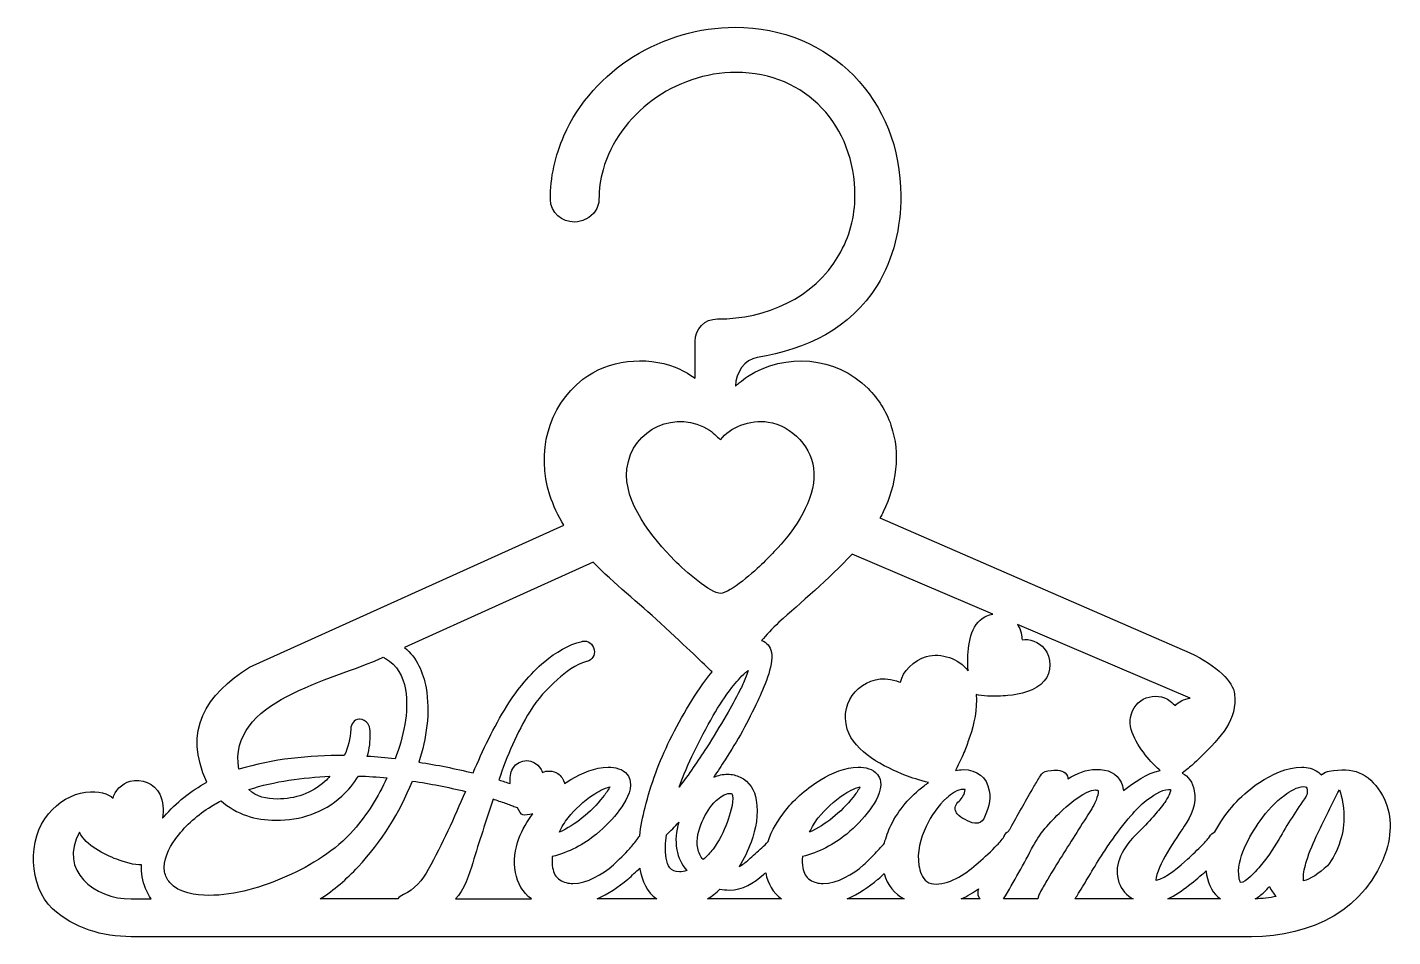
# Model space of a CAD drawing. Header units: millimetres. Extents: x -1234 to 1259, y 230 to 2117.
# Drawn here: x 302.8 to 755.7, y 1519.8 to 1821.5 of the extents above; entities that cross this region are included whole.
import ezdxf

# ---------------------------------------------------------------- set-up
doc = ezdxf.new("R2010")
doc.units = ezdxf.units.MM
doc.header["$MEASUREMENT"] = 0
doc.layers.add('layer 1', color=7, linetype='Continuous')

msp = doc.modelspace()

# ---------------------------------------------------------------- linework, layer by layer
at = {"layer": 'layer 1', "color": 2}
for points, knots in [([(476.107, 1666.3176), (477.227, 1662.7588), (478.8048, 1659.4409), (480.7246, 1656.3063), (480.7246, 1656.3063), (480.7246, 1656.3063), (376.4775, 1609.2085), (376.4775, 1609.2085), (376.4775, 1609.2085), (362.0552, 1600.2305), (354.2803, 1588.0231), (362.3587, 1571.0877), (362.3587, 1571.0877), (356.9614, 1568.1455), (352.1815, 1564.3119), (348.1196, 1559.6837), (348.1196, 1559.6837), (347.9488, 1559.4887), (347.7783, 1559.2913), (347.6095, 1559.0929), (347.6095, 1559.0929), (347.9884, 1561.8518), (347.8784, 1564.7328), (346.7241, 1567.0871), (346.7241, 1567.0871), (345.0077, 1570.5829), (340.5514, 1572.444), (336.873, 1571.3877), (336.873, 1571.3877), (334.1618, 1570.6116), (331.607, 1568.0397), (331.2458, 1565.8058), (331.2458, 1565.8058), (329.4958, 1567.23), (326.6802, 1568.3256), (322.0216, 1567.7567), (322.0216, 1567.7567), (317.5813, 1567.2123), (313.0687, 1564.3833), (309.8022, 1560.5801), (309.8022, 1560.5801), (302.7642, 1552.3793), (303.1491, 1536.4613), (311.1372, 1529.0579), (311.1372, 1529.0579), (318.114, 1522.5962), (327.7482, 1519.8001), (337.2402, 1519.8001), (337.2402, 1519.8001), (337.2402, 1519.8001), (708.8226, 1519.8001), (708.8226, 1519.8001), (708.8226, 1519.8001), (728.4419, 1519.8001), (747.2869, 1528.7268), (753.5629, 1548.517), (753.5629, 1548.517), (755.6642, 1555.145), (755.1827, 1562.2721), (751.659, 1567.7422), (751.659, 1567.7422), (747.5423, 1574.135), (742.5274, 1576.2349), (734.639, 1574.6836), (734.639, 1574.6836), (733.8031, 1574.5761), (732.9831, 1574.2991), (732.3562, 1573.7126), (732.3562, 1573.7126), (732.259, 1573.6203), (732.1638, 1573.5269), (732.0715, 1573.4296), (732.0715, 1573.4296), (731.7237, 1573.8276), (731.3265, 1574.1788), (730.8871, 1574.4838), (730.8871, 1574.4838), (729.2906, 1575.5861), (727.4373, 1576.0272), (725.5174, 1576.0272), (725.5174, 1576.0272), (720.4898, 1576.0272), (715.5574, 1573.674), (711.4506, 1570.9494), (711.4506, 1570.9494), (705.908, 1567.2717), (701.4266, 1562.4805), (697.9644, 1556.8027), (697.9644, 1556.8027), (697.5158, 1556.0676), (697.0906, 1555.3165), (696.6916, 1554.5528), (696.6916, 1554.5528), (695.942, 1554.2401), (695.3607, 1553.6705), (694.9263, 1552.9789), (694.9263, 1552.9789), (694.2811, 1552.0206), (693.3839, 1551.1189), (692.5664, 1550.278), (692.5664, 1550.278), (690.9667, 1548.6295), (689.2913, 1547.0584), (687.5993, 1545.5065), (687.5993, 1545.5065), (685.3494, 1543.4423), (680.2571, 1538.9677), (677.2569, 1538.5527), (677.2569, 1538.5527), (677.2148, 1538.5474), (677.1529, 1538.54), (677.0846, 1538.534), (677.0846, 1538.534), (677.4182, 1543.1636), (683.9949, 1552.8017), (686.5373, 1556.4514), (686.5373, 1556.4514), (688.9301, 1559.8885), (690.602, 1563.9811), (689.8443, 1568.2382), (689.8443, 1568.2382), (689.3409, 1571.0651), (687.8798, 1572.9976), (685.8089, 1574.0989), (685.8089, 1574.0989), (687.2211, 1575.0837), (688.6461, 1576.2625), (689.3585, 1576.9109), (689.3585, 1576.9109), (690.192, 1577.6648), (690.9388, 1578.3719), (691.7347, 1579.1569), (691.7347, 1579.1569), (698.939, 1586.2402), (704.1958, 1591.9063), (703.206, 1600.2634), (703.206, 1600.2634), (702.7079, 1604.4816), (697.6113, 1609.4738), (688.4126, 1614.0267), (688.4126, 1614.0267), (688.4126, 1614.0267), (585.5936, 1658.721), (585.5936, 1658.721), (585.5936, 1658.721), (585.9859, 1659.4041), (586.3489, 1660.0861), (586.6775, 1660.7625), (586.6775, 1660.7625), (590.9495, 1669.5474), (592.494, 1680.0391), (589.2483, 1689.4589), (589.2483, 1689.4589), (587.5545, 1694.3733), (585.1213, 1698.1447), (581.6365, 1701.6508), (581.6365, 1701.6508), (570.947, 1712.4138), (554.1917, 1713.6987), (541.6531, 1705.6429), (541.6531, 1705.6429), (540.6768, 1705.0129), (539.9049, 1704.3308), (538.9731, 1703.647), (538.9731, 1703.647), (538.4909, 1703.2922), (538.0657, 1702.8847), (537.6557, 1702.4648), (537.6557, 1702.4648), (537.6557, 1702.4648), (537.6557, 1702.5521), (537.6557, 1702.5521), (537.6557, 1702.5521), (537.6557, 1706.8368), (540.6945, 1711.2662), (544.9056, 1711.9847), (544.9056, 1711.9847), (561.2162, 1714.7698), (575.6973, 1721.3617), (584.6367, 1735.8275), (584.6367, 1735.8275), (590.1808, 1744.8013), (592.5007, 1755.1639), (592.5007, 1765.6475), (592.5007, 1765.6475), (592.5014, 1797.3402), (569.3063, 1821.5039), (537.5145, 1821.5039), (537.5145, 1821.5039), (513.6498, 1821.5039), (490.553, 1807.6546), (480.7801, 1785.5459), (480.7801, 1785.5459), (477.8277, 1778.8642), (476.2627, 1771.6956), (476.2627, 1764.3831), (476.2627, 1764.3831), (476.2627, 1760.0326), (480.1313, 1756.8955), (484.3173, 1756.8955), (484.3173, 1756.8955), (485.5707, 1756.8955), (486.7965, 1757.244), (487.908, 1757.8128), (487.908, 1757.8128), (487.908, 1757.8128), (487.9869, 1757.8531), (487.9869, 1757.8531), (487.9869, 1757.8531), (487.9869, 1757.8531), (488.0233, 1757.8684), (488.0233, 1757.8684), (488.0233, 1757.8684), (488.0435, 1757.8768), (488.0619, 1757.886), (488.0795, 1757.8952), (488.0795, 1757.8952), (490.5555, 1759.1252), (492.377, 1761.5492), (492.377, 1764.3831), (492.377, 1764.3831), (492.377, 1767.7226), (492.8482, 1771.0422), (493.7488, 1774.2558), (493.7488, 1774.2558), (496.3391, 1783.5026), (502.3547, 1791.5184), (510.0103, 1797.193), (510.0103, 1797.193), (518.0548, 1803.1549), (527.8535, 1806.5223), (537.8733, 1806.523), (537.8733, 1806.523), (561.1936, 1806.5247), (577.303, 1788.677), (577.303, 1765.6475), (577.303, 1765.6475), (577.303, 1758.6615), (575.525, 1751.9058), (571.9697, 1745.8919), (571.9697, 1745.8919), (563.4831, 1731.5436), (547.8924, 1724.7567), (531.7352, 1724.7567), (531.7352, 1724.7567), (527.4527, 1724.7567), (524.2667, 1721.5556), (524.2667, 1717.2684), (524.2667, 1717.2684), (524.2667, 1717.2684), (524.2667, 1705.0868), (524.2667, 1705.0868), (524.2667, 1705.0868), (522.0193, 1706.6766), (519.6569, 1707.9965), (517.6161, 1708.7818), (517.6161, 1708.7818), (507.9653, 1712.4913), (495.3107, 1711.2344), (487.0873, 1704.7306), (487.0873, 1704.7306), (475.2803, 1695.3932), (471.6408, 1680.5021), (476.107, 1666.3176)], [0, 0, 0, 0, 0.01492537, 0.01492537, 0.01492537, 0.01492537, 0.02985075, 0.02985075, 0.02985075, 0.02985075, 0.04477612, 0.04477612, 0.04477612, 0.04477612, 0.05970149, 0.05970149, 0.05970149, 0.05970149, 0.07462687, 0.07462687, 0.07462687, 0.07462687, 0.08955224, 0.08955224, 0.08955224, 0.08955224, 0.10447761, 0.10447761, 0.10447761, 0.10447761, 0.11940299, 0.11940299, 0.11940299, 0.11940299, 0.13432836, 0.13432836, 0.13432836, 0.13432836, 0.14925373, 0.14925373, 0.14925373, 0.14925373, 0.1641791, 0.1641791, 0.1641791, 0.1641791, 0.17910448, 0.17910448, 0.17910448, 0.17910448, 0.19402985, 0.19402985, 0.19402985, 0.19402985, 0.20895522, 0.20895522, 0.20895522, 0.20895522, 0.2238806, 0.2238806, 0.2238806, 0.2238806, 0.23880597, 0.23880597, 0.23880597, 0.23880597, 0.25373134, 0.25373134, 0.25373134, 0.25373134, 0.26865672, 0.26865672, 0.26865672, 0.26865672, 0.28358209, 0.28358209, 0.28358209, 0.28358209, 0.29850746, 0.29850746, 0.29850746, 0.29850746, 0.31343284, 0.31343284, 0.31343284, 0.31343284, 0.32835821, 0.32835821, 0.32835821, 0.32835821, 0.34328358, 0.34328358, 0.34328358, 0.34328358, 0.35820896, 0.35820896, 0.35820896, 0.35820896, 0.37313433, 0.37313433, 0.37313433, 0.37313433, 0.3880597, 0.3880597, 0.3880597, 0.3880597, 0.40298507, 0.40298507, 0.40298507, 0.40298507, 0.41791045, 0.41791045, 0.41791045, 0.41791045, 0.43283582, 0.43283582, 0.43283582, 0.43283582, 0.44776119, 0.44776119, 0.44776119, 0.44776119, 0.46268657, 0.46268657, 0.46268657, 0.46268657, 0.47761194, 0.47761194, 0.47761194, 0.47761194, 0.49253731, 0.49253731, 0.49253731, 0.49253731, 0.50746269, 0.50746269, 0.50746269, 0.50746269, 0.52238806, 0.52238806, 0.52238806, 0.52238806, 0.53731343, 0.53731343, 0.53731343, 0.53731343, 0.55223881, 0.55223881, 0.55223881, 0.55223881, 0.56716418, 0.56716418, 0.56716418, 0.56716418, 0.58208955, 0.58208955, 0.58208955, 0.58208955, 0.59701493, 0.59701493, 0.59701493, 0.59701493, 0.6119403, 0.6119403, 0.6119403, 0.6119403, 0.62686567, 0.62686567, 0.62686567, 0.62686567, 0.64179104, 0.64179104, 0.64179104, 0.64179104, 0.65671642, 0.65671642, 0.65671642, 0.65671642, 0.67164179, 0.67164179, 0.67164179, 0.67164179, 0.68656716, 0.68656716, 0.68656716, 0.68656716, 0.70149254, 0.70149254, 0.70149254, 0.70149254, 0.71641791, 0.71641791, 0.71641791, 0.71641791, 0.73134328, 0.73134328, 0.73134328, 0.73134328, 0.74626866, 0.74626866, 0.74626866, 0.74626866, 0.76119403, 0.76119403, 0.76119403, 0.76119403, 0.7761194, 0.7761194, 0.7761194, 0.7761194, 0.79104478, 0.79104478, 0.79104478, 0.79104478, 0.80597015, 0.80597015, 0.80597015, 0.80597015, 0.82089552, 0.82089552, 0.82089552, 0.82089552, 0.8358209, 0.8358209, 0.8358209, 0.8358209, 0.85074627, 0.85074627, 0.85074627, 0.85074627, 0.86567164, 0.86567164, 0.86567164, 0.86567164, 0.88059701, 0.88059701, 0.88059701, 0.88059701, 0.89552239, 0.89552239, 0.89552239, 0.89552239, 0.91044776, 0.91044776, 0.91044776, 0.91044776, 0.92537313, 0.92537313, 0.92537313, 0.92537313, 0.94029851, 0.94029851, 0.94029851, 0.94029851, 0.95522388, 0.95522388, 0.95522388, 0.95522388, 0.97014925, 0.97014925, 0.97014925, 0.97014925, 1, 1, 1, 1]), ([(532.7636, 1633.7143), (535.8848, 1633.847), (544.1192, 1641.0792), (546.91, 1643.8685), (546.91, 1643.8685), (548.6073, 1645.5464), (550.121, 1647.121), (551.7334, 1648.8583), (551.7334, 1648.8583), (557.534, 1655.1067), (563.9865, 1664.5431), (563.6939, 1673.6916), (563.6939, 1673.6916), (563.4325, 1681.9112), (556.4763, 1689.3744), (548.4913, 1690.5563), (548.4913, 1690.5563), (542.6069, 1691.4269), (535.4638, 1688.7157), (532.8347, 1684.7355), (532.8347, 1684.7355), (532.0349, 1685.0568), (530.7228, 1686.6908), (529.0644, 1687.7938), (529.0644, 1687.7938), (518.4135, 1694.8714), (503.3031, 1688.6088), (501.668, 1675.0327), (501.668, 1675.0327), (500.3308, 1663.9248), (510.305, 1651.8963), (517.4364, 1644.6574), (517.4364, 1644.6574), (520.8961, 1641.1446), (529.4977, 1633.5749), (532.7636, 1633.7143)], [0, 0, 0, 0, 0.1, 0.1, 0.1, 0.1, 0.2, 0.2, 0.2, 0.2, 0.3, 0.3, 0.3, 0.3, 0.4, 0.4, 0.4, 0.4, 0.5, 0.5, 0.5, 0.5, 0.6, 0.6, 0.6, 0.6, 0.7, 0.7, 0.7, 0.7, 0.8, 0.8, 0.8, 0.8, 1, 1, 1, 1]), ([(480.9917, 1570.6098), (480.6574, 1571.9413), (479.8575, 1573.1614), (478.7326, 1573.8997), (478.7326, 1573.8997), (477.2153, 1574.8963), (474.8933, 1575.0636), (473.6579, 1574.3016), (473.6579, 1574.3016), (473.4789, 1574.4923), (473.3244, 1575.1138), (473.007, 1575.6314), (473.007, 1575.6314), (470.9655, 1578.9567), (465.9874, 1579.1661), (463.8012, 1575.6215), (463.8012, 1575.6215), (462.9359, 1574.2174), (462.7753, 1572.4147), (462.9586, 1570.5963), (462.9586, 1570.5963), (461.7102, 1571.0039), (460.4565, 1571.4047), (459.2006, 1571.7878), (459.2006, 1571.7878), (461.753, 1579.771), (465.1908, 1587.439), (469.5271, 1594.6108), (469.5271, 1594.6108), (471.9298, 1598.5873), (475.1006, 1602.0595), (478.5791, 1605.1145), (478.5791, 1605.1145), (481.211, 1607.4266), (484.791, 1610.204), (488.2331, 1611.0668), (488.2331, 1611.0668), (488.2787, 1611.0788), (488.324, 1611.0912), (488.3686, 1611.1064), (488.3686, 1611.1064), (490.1462, 1611.6961), (491.2106, 1613.102), (490.7518, 1615.0165), (490.7518, 1615.0165), (490.3783, 1616.8942), (488.7591, 1618.2067), (486.8244, 1617.8041), (486.8244, 1617.8041), (486.8032, 1617.8009), (486.7823, 1617.796), (486.7622, 1617.7907), (486.7622, 1617.7907), (482.2167, 1616.6869), (478.0353, 1614.0522), (474.4228, 1611.1535), (474.4228, 1611.1535), (474.4125, 1611.146), (474.404, 1611.1376), (474.3941, 1611.1291), (474.3941, 1611.1291), (469.3977, 1606.9402), (465.2676, 1601.8277), (461.8237, 1596.3021), (461.8237, 1596.3021), (457.4513, 1589.2832), (453.8656, 1581.7496), (450.6571, 1574.13), (450.6571, 1574.13), (444.7118, 1575.5762), (438.7057, 1576.7673), (432.6607, 1577.7132), (432.6607, 1577.7132), (435.1349, 1585.6119), (436.4827, 1594.1208), (435.0199, 1602.3442), (435.0199, 1602.3442), (434.0998, 1607.5115), (432.0155, 1612.3608), (427.9087, 1615.6996), (427.9087, 1615.6996), (427.9087, 1615.6996), (490.484, 1644.055), (490.484, 1644.055), (490.484, 1644.055), (497.406, 1636.9197), (505.5431, 1630.505), (512.8096, 1623.8063), (512.8096, 1623.8063), (521.8591, 1615.4644), (527.1527, 1610.3437), (529.8907, 1607.6315), (529.8907, 1607.6315), (524.3661, 1600.7297), (519.8384, 1593.0036), (515.929, 1585.0859), (515.929, 1585.0859), (512.3978, 1577.9336), (509.5975, 1570.4393), (507.672, 1562.6931), (507.672, 1562.6931), (506.8973, 1559.5786), (506.263, 1556.4252), (505.8876, 1553.2379), (505.8876, 1553.2379), (505.6966, 1553.0302), (505.5169, 1552.8126), (505.3457, 1552.5891), (505.3457, 1552.5891), (505.3029, 1552.5328), (505.2633, 1552.4759), (505.2279, 1552.4154), (505.2279, 1552.4154), (504.5257, 1551.2207), (503.4973, 1550.0983), (502.568, 1549.0731), (502.568, 1549.0731), (500.8498, 1547.177), (499.0326, 1545.3749), (497.1934, 1543.5962), (497.1934, 1543.5962), (493.5306, 1540.595), (488.6282, 1537.4554), (483.729, 1537.4554), (483.729, 1537.4554), (482.1867, 1537.4554), (480.7423, 1537.8141), (479.415, 1538.6189), (479.415, 1538.6189), (477.9713, 1539.55), (477.3077, 1541.0025), (477.013, 1542.6609), (477.013, 1542.6609), (476.7968, 1543.8835), (476.7944, 1545.1496), (476.9044, 1546.387), (476.9044, 1546.387), (482.3388, 1547.7667), (487.2542, 1550.3134), (491.5931, 1553.8679), (491.5931, 1553.8679), (494.4606, 1556.2179), (497.0239, 1558.9072), (499.2225, 1561.8975), (499.2225, 1561.8975), (501.0447, 1564.3759), (503.3594, 1568.0666), (502.7856, 1571.2826), (502.7856, 1571.2826), (502.6359, 1572.1263), (502.2984, 1572.9053), (501.7731, 1573.5813), (501.7731, 1573.5813), (500.2527, 1575.5415), (497.7237, 1576.0272), (495.3839, 1576.0272), (495.3839, 1576.0272), (491.0578, 1576.0272), (486.7133, 1574.084), (483.052, 1571.9113), (483.052, 1571.9113), (482.3512, 1571.4945), (481.6649, 1571.0601), (480.9917, 1570.6098)], [0, 0, 0, 0, 0.02380952, 0.02380952, 0.02380952, 0.02380952, 0.04761905, 0.04761905, 0.04761905, 0.04761905, 0.07142857, 0.07142857, 0.07142857, 0.07142857, 0.0952381, 0.0952381, 0.0952381, 0.0952381, 0.11904762, 0.11904762, 0.11904762, 0.11904762, 0.14285714, 0.14285714, 0.14285714, 0.14285714, 0.16666667, 0.16666667, 0.16666667, 0.16666667, 0.19047619, 0.19047619, 0.19047619, 0.19047619, 0.21428571, 0.21428571, 0.21428571, 0.21428571, 0.23809524, 0.23809524, 0.23809524, 0.23809524, 0.26190476, 0.26190476, 0.26190476, 0.26190476, 0.28571429, 0.28571429, 0.28571429, 0.28571429, 0.30952381, 0.30952381, 0.30952381, 0.30952381, 0.33333333, 0.33333333, 0.33333333, 0.33333333, 0.35714286, 0.35714286, 0.35714286, 0.35714286, 0.38095238, 0.38095238, 0.38095238, 0.38095238, 0.4047619, 0.4047619, 0.4047619, 0.4047619, 0.42857143, 0.42857143, 0.42857143, 0.42857143, 0.45238095, 0.45238095, 0.45238095, 0.45238095, 0.47619048, 0.47619048, 0.47619048, 0.47619048, 0.5, 0.5, 0.5, 0.5, 0.52380952, 0.52380952, 0.52380952, 0.52380952, 0.54761905, 0.54761905, 0.54761905, 0.54761905, 0.57142857, 0.57142857, 0.57142857, 0.57142857, 0.5952381, 0.5952381, 0.5952381, 0.5952381, 0.61904762, 0.61904762, 0.61904762, 0.61904762, 0.64285714, 0.64285714, 0.64285714, 0.64285714, 0.66666667, 0.66666667, 0.66666667, 0.66666667, 0.69047619, 0.69047619, 0.69047619, 0.69047619, 0.71428571, 0.71428571, 0.71428571, 0.71428571, 0.73809524, 0.73809524, 0.73809524, 0.73809524, 0.76190476, 0.76190476, 0.76190476, 0.76190476, 0.78571429, 0.78571429, 0.78571429, 0.78571429, 0.80952381, 0.80952381, 0.80952381, 0.80952381, 0.83333333, 0.83333333, 0.83333333, 0.83333333, 0.85714286, 0.85714286, 0.85714286, 0.85714286, 0.88095238, 0.88095238, 0.88095238, 0.88095238, 0.9047619, 0.9047619, 0.9047619, 0.9047619, 0.92857143, 0.92857143, 0.92857143, 0.92857143, 0.95238095, 0.95238095, 0.95238095, 0.95238095, 1, 1, 1, 1]), ([(614.8355, 1608.0036), (611.7295, 1612.0962), (605.9406, 1614.1109), (601.0425, 1612.7323), (601.0425, 1612.7323), (596.9089, 1611.5709), (593.0006, 1607.6768), (592.4342, 1604.2793), (592.4342, 1604.2793), (591.8134, 1604.2549), (590.4691, 1604.9447), (589.0533, 1605.1824), (589.0533, 1605.1824), (579.9604, 1606.705), (571.8434, 1598.1211), (574.7471, 1588.6952), (574.7471, 1588.6952), (577.1222, 1580.9833), (587.2209, 1576.001), (594.0406, 1573.3344), (594.0406, 1573.3344), (595.8211, 1572.6389), (598.9253, 1571.6088), (601.7433, 1570.9678), (601.7433, 1570.9678), (601.224, 1570.6116), (600.7163, 1570.2444), (600.2232, 1569.8729), (600.2232, 1569.8729), (595.5504, 1566.3544), (591.7522, 1562.005), (589.2274, 1556.6926), (589.2274, 1556.6926), (588.3292, 1554.8015), (587.5722, 1552.8413), (587.0564, 1550.8114), (587.0564, 1550.8114), (586.2473, 1549.8107), (585.376, 1548.863), (584.492, 1547.9287), (584.492, 1547.9287), (583.0915, 1546.4486), (581.645, 1545.0134), (580.1804, 1543.5962), (580.1804, 1543.5962), (576.5148, 1540.595), (571.6124, 1537.4554), (566.7136, 1537.4554), (566.7136, 1537.4554), (565.1727, 1537.4554), (563.73, 1537.8141), (562.4017, 1538.6189), (562.4017, 1538.6189), (560.9566, 1539.55), (560.2954, 1541.0025), (559.999, 1542.6609), (559.999, 1542.6609), (559.7832, 1543.8835), (559.7803, 1545.1496), (559.8907, 1546.387), (559.8907, 1546.387), (565.323, 1547.7667), (570.2423, 1550.3134), (574.5783, 1553.8679), (574.5783, 1553.8679), (577.4466, 1556.2179), (580.0099, 1558.9072), (582.2078, 1561.8975), (582.2078, 1561.8975), (584.03, 1564.3759), (586.3446, 1568.0666), (585.7726, 1571.2826), (585.7726, 1571.2826), (585.6223, 1572.1263), (585.2844, 1572.9053), (584.7602, 1573.5813), (584.7602, 1573.5813), (583.2386, 1575.5415), (580.7114, 1576.0272), (578.3699, 1576.0272), (578.3699, 1576.0272), (574.0431, 1576.0272), (569.6986, 1574.084), (566.0362, 1571.9113), (566.0362, 1571.9113), (561.5053, 1569.2202), (557.5382, 1565.7807), (554.2571, 1561.6495), (554.2571, 1561.6495), (551.8074, 1558.5612), (549.6944, 1555.1266), (548.4651, 1551.3608), (548.4651, 1551.3608), (547.8276, 1550.6367), (547.1127, 1549.9755), (546.4144, 1549.3133), (546.4144, 1549.3133), (544.9767, 1547.9556), (543.5051, 1546.6357), (542.0271, 1545.3219), (542.0271, 1545.3219), (541.0751, 1544.4781), (540.0082, 1543.6581), (538.8581, 1543.0341), (538.8581, 1543.0341), (540.5222, 1545.5688), (541.8279, 1548.3288), (542.8428, 1551.1903), (542.8428, 1551.1903), (544.4004, 1555.5811), (545.3994, 1560.4421), (544.572, 1565.0926), (544.572, 1565.0926), (543.9805, 1568.413), (542.338, 1571.2819), (539.1956, 1572.7613), (539.1956, 1572.7613), (537.8934, 1573.3723), (536.5046, 1573.6924), (535.0673, 1573.6924), (535.0673, 1573.6924), (533.4364, 1573.6924), (531.8937, 1573.3698), (530.4437, 1572.7564), (530.4437, 1572.7564), (531.725, 1574.6292), (532.9759, 1576.5211), (534.2059, 1578.4285), (534.2059, 1578.4285), (538.2532, 1584.707), (541.8976, 1591.2483), (545.0425, 1598.0302), (545.0425, 1598.0302), (546.9124, 1602.063), (550.3874, 1609.7438), (549.6095, 1614.1183), (549.6095, 1614.1183), (549.2525, 1616.123), (548.0215, 1617.4992), (546.3043, 1618.0655), (546.3043, 1618.0655), (547.8913, 1619.8106), (549.711, 1621.9254), (552.0996, 1624.1003), (552.0996, 1624.1003), (559.1057, 1630.4746), (568.6911, 1638.4706), (576.3181, 1646.6738), (576.3181, 1646.6738), (576.3181, 1646.6738), (623.0111, 1626.8076), (623.0111, 1626.8076), (623.0111, 1626.8076), (621.5611, 1626.573), (620.1294, 1625.9387), (618.8598, 1624.8389), (618.8598, 1624.8389), (614.8818, 1621.3891), (614.5592, 1614.021), (614.7573, 1609.2287), (614.7573, 1609.2287), (614.7725, 1608.8799), (614.7976, 1608.4624), (614.8355, 1608.0036)], [0, 0, 0, 0, 0.02380952, 0.02380952, 0.02380952, 0.02380952, 0.04761905, 0.04761905, 0.04761905, 0.04761905, 0.07142857, 0.07142857, 0.07142857, 0.07142857, 0.0952381, 0.0952381, 0.0952381, 0.0952381, 0.11904762, 0.11904762, 0.11904762, 0.11904762, 0.14285714, 0.14285714, 0.14285714, 0.14285714, 0.16666667, 0.16666667, 0.16666667, 0.16666667, 0.19047619, 0.19047619, 0.19047619, 0.19047619, 0.21428571, 0.21428571, 0.21428571, 0.21428571, 0.23809524, 0.23809524, 0.23809524, 0.23809524, 0.26190476, 0.26190476, 0.26190476, 0.26190476, 0.28571429, 0.28571429, 0.28571429, 0.28571429, 0.30952381, 0.30952381, 0.30952381, 0.30952381, 0.33333333, 0.33333333, 0.33333333, 0.33333333, 0.35714286, 0.35714286, 0.35714286, 0.35714286, 0.38095238, 0.38095238, 0.38095238, 0.38095238, 0.4047619, 0.4047619, 0.4047619, 0.4047619, 0.42857143, 0.42857143, 0.42857143, 0.42857143, 0.45238095, 0.45238095, 0.45238095, 0.45238095, 0.47619048, 0.47619048, 0.47619048, 0.47619048, 0.5, 0.5, 0.5, 0.5, 0.52380952, 0.52380952, 0.52380952, 0.52380952, 0.54761905, 0.54761905, 0.54761905, 0.54761905, 0.57142857, 0.57142857, 0.57142857, 0.57142857, 0.5952381, 0.5952381, 0.5952381, 0.5952381, 0.61904762, 0.61904762, 0.61904762, 0.61904762, 0.64285714, 0.64285714, 0.64285714, 0.64285714, 0.66666667, 0.66666667, 0.66666667, 0.66666667, 0.69047619, 0.69047619, 0.69047619, 0.69047619, 0.71428571, 0.71428571, 0.71428571, 0.71428571, 0.73809524, 0.73809524, 0.73809524, 0.73809524, 0.76190476, 0.76190476, 0.76190476, 0.76190476, 0.78571429, 0.78571429, 0.78571429, 0.78571429, 0.80952381, 0.80952381, 0.80952381, 0.80952381, 0.83333333, 0.83333333, 0.83333333, 0.83333333, 0.85714286, 0.85714286, 0.85714286, 0.85714286, 0.88095238, 0.88095238, 0.88095238, 0.88095238, 0.9047619, 0.9047619, 0.9047619, 0.9047619, 0.92857143, 0.92857143, 0.92857143, 0.92857143, 0.95238095, 0.95238095, 0.95238095, 0.95238095, 1, 1, 1, 1]), ([(610.6279, 1574.972), (611.9379, 1577.352), (613.1417, 1580.0809), (613.6893, 1581.5083), (613.6893, 1581.5083), (614.3155, 1583.114), (614.8514, 1584.597), (615.4025, 1586.2168), (615.4025, 1586.2168), (616.7797, 1590.2504), (617.9146, 1595.3788), (617.5297, 1600.1255), (617.5297, 1600.1255), (619.4287, 1599.5626), (623.2489, 1599.5082), (624.7898, 1599.5793), (624.7898, 1599.5793), (625.9119, 1599.6256), (626.9389, 1599.6928), (628.0493, 1599.7869), (628.0493, 1599.7869), (632.0503, 1600.1223), (637.2838, 1601.3604), (640.0746, 1604.6465), (640.0746, 1604.6465), (642.581, 1607.5961), (642.5145, 1612.4139), (640.1025, 1615.3635), (640.1025, 1615.3635), (638.3246, 1617.5388), (634.9748, 1618.8654), (632.7989, 1618.3117), (632.7989, 1618.3117), (632.6216, 1618.6789), (632.6814, 1619.6659), (632.4529, 1620.5783), (632.4529, 1620.5783), (632.194, 1621.5967), (631.7613, 1622.5183), (631.1985, 1623.3216), (631.1985, 1623.3216), (631.1985, 1623.3216), (688.5336, 1598.9259), (688.5336, 1598.9259), (688.5336, 1598.9259), (686.4963, 1598.668), (684.5344, 1597.7351), (683.6068, 1596.4609), (683.6068, 1596.4609), (683.2371, 1596.6296), (682.6541, 1597.427), (681.8953, 1597.9824), (681.8953, 1597.9824), (677.0326, 1601.5454), (669.7827, 1598.9223), (668.7207, 1592.565), (668.7207, 1592.565), (667.853, 1587.3626), (672.2923, 1581.4832), (675.4934, 1577.9191), (675.4934, 1577.9191), (676.1783, 1577.1589), (677.3131, 1576.0063), (678.5028, 1574.9543), (678.5028, 1574.9543), (674.2273, 1574.0402), (669.6787, 1570.9038), (666.3559, 1568.2516), (666.3559, 1568.2516), (666.3364, 1568.3825), (666.3163, 1568.5145), (666.2929, 1568.6447), (666.2929, 1568.6447), (665.6827, 1572.0701), (663.5403, 1574.494), (660.0562, 1575.0837), (660.0562, 1575.0837), (659.158, 1575.2348), (658.2457, 1575.3172), (657.3333, 1575.3172), (657.3333, 1575.3172), (654.0961, 1575.3172), (650.7648, 1573.8849), (647.9153, 1572.2045), (647.9153, 1572.2045), (647.9177, 1572.4723), (647.8654, 1572.7422), (647.7674, 1573.0051), (647.7674, 1573.0051), (647.0521, 1574.8987), (645.0031, 1575.0961), (643.2683, 1575.0123), (643.2683, 1575.0123), (642.1002, 1575.0116), (640.4754, 1574.9543), (639.5825, 1574.1176), (639.5825, 1574.1176), (639.5723, 1574.1091), (639.5631, 1574.0999), (639.5532, 1574.0897), (639.5532, 1574.0897), (639.0498, 1573.5948), (638.6373, 1572.8689), (638.2627, 1572.2668), (638.2627, 1572.2668), (637.5406, 1571.104), (636.8526, 1569.9217), (636.1663, 1568.737), (636.1663, 1568.737), (633.6911, 1564.4608), (631.2834, 1560.1446), (628.8711, 1555.8313), (628.8711, 1555.8313), (628.6939, 1555.5153), (628.5167, 1555.1987), (628.3394, 1554.8811), (628.3394, 1554.8811), (627.8007, 1554.5804), (627.3733, 1554.1283), (627.0295, 1553.6132), (627.0295, 1553.6132), (626.9566, 1553.5032), (626.8993, 1553.3914), (626.8515, 1553.2679), (626.8515, 1553.2679), (626.5094, 1552.3818), (625.1609, 1550.9667), (624.4913, 1550.256), (624.4913, 1550.256), (622.5145, 1548.1583), (620.3739, 1546.2165), (618.2146, 1544.3112), (618.2146, 1544.3112), (614.5716, 1541.0966), (609.2567, 1537.2537), (604.1955, 1537.2537), (604.1955, 1537.2537), (603.1187, 1537.2537), (602.0231, 1537.4529), (601.1299, 1538.0889), (601.1299, 1538.0889), (599.5436, 1539.2164), (598.8563, 1541.5487), (598.533, 1543.3709), (598.533, 1543.3709), (597.7356, 1547.8466), (598.9974, 1552.3733), (600.9166, 1556.3958), (600.9166, 1556.3958), (602.5884, 1559.9012), (604.792, 1563.3433), (607.783, 1565.8595), (607.783, 1565.8595), (607.8007, 1565.873), (607.8184, 1565.8882), (607.8353, 1565.9034), (607.8353, 1565.9034), (609.2475, 1567.1879), (611.2891, 1568.6818), (613.2821, 1568.6818), (613.2821, 1568.6818), (613.3904, 1568.6818), (613.6423, 1568.6666), (613.8156, 1568.6355), (613.8156, 1568.6355), (613.9129, 1568.0153), (613.4173, 1566.935), (613.1275, 1566.3881), (613.1275, 1566.3881), (612.8771, 1565.9621), (612.3065, 1565.0201), (611.9117, 1564.7608), (611.9117, 1564.7608), (610.6229, 1563.9121), (610.2331, 1562.4999), (610.8868, 1561.0898), (610.8868, 1561.0898), (610.9657, 1560.9161), (611.0598, 1560.7623), (611.1773, 1560.6112), (611.1773, 1560.6112), (611.8201, 1559.7827), (612.8972, 1559.1325), (613.8053, 1558.6273), (613.8053, 1558.6273), (614.7976, 1558.0755), (615.9452, 1557.5512), (617.0794, 1557.4278), (617.0794, 1557.4278), (617.1568, 1557.4186), (617.2325, 1557.415), (617.3114, 1557.415), (617.3114, 1557.415), (618.4449, 1557.415), (619.5068, 1557.8586), (619.9975, 1558.9358), (619.9975, 1558.9358), (621.4468, 1561.7949), (622.4094, 1565.0144), (621.8367, 1568.2382), (621.8367, 1568.2382), (621.0216, 1572.8179), (617.7752, 1575.2164), (613.2273, 1575.2164), (613.2273, 1575.2164), (612.3503, 1575.2164), (611.4833, 1575.129), (610.6279, 1574.972)], [0, 0, 0, 0, 0.01886792, 0.01886792, 0.01886792, 0.01886792, 0.03773585, 0.03773585, 0.03773585, 0.03773585, 0.05660377, 0.05660377, 0.05660377, 0.05660377, 0.0754717, 0.0754717, 0.0754717, 0.0754717, 0.09433962, 0.09433962, 0.09433962, 0.09433962, 0.11320755, 0.11320755, 0.11320755, 0.11320755, 0.13207547, 0.13207547, 0.13207547, 0.13207547, 0.1509434, 0.1509434, 0.1509434, 0.1509434, 0.16981132, 0.16981132, 0.16981132, 0.16981132, 0.18867925, 0.18867925, 0.18867925, 0.18867925, 0.20754717, 0.20754717, 0.20754717, 0.20754717, 0.22641509, 0.22641509, 0.22641509, 0.22641509, 0.24528302, 0.24528302, 0.24528302, 0.24528302, 0.26415094, 0.26415094, 0.26415094, 0.26415094, 0.28301887, 0.28301887, 0.28301887, 0.28301887, 0.30188679, 0.30188679, 0.30188679, 0.30188679, 0.32075472, 0.32075472, 0.32075472, 0.32075472, 0.33962264, 0.33962264, 0.33962264, 0.33962264, 0.35849057, 0.35849057, 0.35849057, 0.35849057, 0.37735849, 0.37735849, 0.37735849, 0.37735849, 0.39622642, 0.39622642, 0.39622642, 0.39622642, 0.41509434, 0.41509434, 0.41509434, 0.41509434, 0.43396226, 0.43396226, 0.43396226, 0.43396226, 0.45283019, 0.45283019, 0.45283019, 0.45283019, 0.47169811, 0.47169811, 0.47169811, 0.47169811, 0.49056604, 0.49056604, 0.49056604, 0.49056604, 0.50943396, 0.50943396, 0.50943396, 0.50943396, 0.52830189, 0.52830189, 0.52830189, 0.52830189, 0.54716981, 0.54716981, 0.54716981, 0.54716981, 0.56603774, 0.56603774, 0.56603774, 0.56603774, 0.58490566, 0.58490566, 0.58490566, 0.58490566, 0.60377358, 0.60377358, 0.60377358, 0.60377358, 0.62264151, 0.62264151, 0.62264151, 0.62264151, 0.64150943, 0.64150943, 0.64150943, 0.64150943, 0.66037736, 0.66037736, 0.66037736, 0.66037736, 0.67924528, 0.67924528, 0.67924528, 0.67924528, 0.69811321, 0.69811321, 0.69811321, 0.69811321, 0.71698113, 0.71698113, 0.71698113, 0.71698113, 0.73584906, 0.73584906, 0.73584906, 0.73584906, 0.75471698, 0.75471698, 0.75471698, 0.75471698, 0.77358491, 0.77358491, 0.77358491, 0.77358491, 0.79245283, 0.79245283, 0.79245283, 0.79245283, 0.81132075, 0.81132075, 0.81132075, 0.81132075, 0.83018868, 0.83018868, 0.83018868, 0.83018868, 0.8490566, 0.8490566, 0.8490566, 0.8490566, 0.86792453, 0.86792453, 0.86792453, 0.86792453, 0.88679245, 0.88679245, 0.88679245, 0.88679245, 0.90566038, 0.90566038, 0.90566038, 0.90566038, 0.9245283, 0.9245283, 0.9245283, 0.9245283, 0.94339623, 0.94339623, 0.94339623, 0.94339623, 0.96226415, 0.96226415, 0.96226415, 0.96226415, 1, 1, 1, 1]), ([(407.9172, 1579.897), (409.1823, 1582.6485), (409.9025, 1585.5631), (410.0345, 1588.6001), (410.0345, 1588.6001), (410.0352, 1588.6287), (410.0377, 1588.6563), (410.0401, 1588.6875), (410.0401, 1588.6875), (410.1862, 1590.3452), (411.0098, 1591.7708), (412.7952, 1591.9533), (412.7952, 1591.9533), (412.8649, 1591.9601), (412.9339, 1591.9632), (413.0025, 1591.9632), (413.0025, 1591.9632), (414.0974, 1591.9632), (415.0384, 1591.3357), (415.6935, 1590.4906), (415.6935, 1590.4906), (415.7912, 1590.3664), (415.8718, 1590.2387), (415.944, 1590.0965), (415.944, 1590.0965), (416.3809, 1589.2439), (416.5086, 1588.2591), (416.5195, 1587.3241), (416.5195, 1587.3241), (416.6044, 1584.7112), (416.2489, 1582.1345), (415.5241, 1579.6341), (415.5241, 1579.6341), (418.6159, 1579.4533), (421.6992, 1579.171), (424.7741, 1578.8233), (424.7741, 1578.8233), (427.4255, 1585.9041), (429.5151, 1594.2949), (428.1709, 1601.8454), (428.1709, 1601.8454), (427.3961, 1606.1973), (425.4689, 1609.8233), (421.5967, 1612.1288), (421.5967, 1612.1288), (421.3554, 1612.2632), (421.1067, 1612.3884), (420.858, 1612.5045), (420.858, 1612.5045), (403.2844, 1604.5414), (369.1144, 1598.2477), (372.9304, 1575.3476), (372.9304, 1575.3476), (384.201, 1578.7819), (396.1708, 1579.9783), (407.9172, 1579.897)], [0, 0, 0, 0, 0.06666667, 0.06666667, 0.06666667, 0.06666667, 0.13333333, 0.13333333, 0.13333333, 0.13333333, 0.2, 0.2, 0.2, 0.2, 0.26666667, 0.26666667, 0.26666667, 0.26666667, 0.33333333, 0.33333333, 0.33333333, 0.33333333, 0.4, 0.4, 0.4, 0.4, 0.46666667, 0.46666667, 0.46666667, 0.46666667, 0.53333333, 0.53333333, 0.53333333, 0.53333333, 0.6, 0.6, 0.6, 0.6, 0.66666667, 0.66666667, 0.66666667, 0.66666667, 0.73333333, 0.73333333, 0.73333333, 0.73333333, 0.8, 0.8, 0.8, 0.8, 0.86666667, 0.86666667, 0.86666667, 0.86666667, 1, 1, 1, 1]), ([(518.9572, 1569.453), (522.2008, 1573.6514), (525.2021, 1578.0387), (528.0466, 1582.5116), (528.0466, 1582.5116), (530.2951, 1586.0452), (532.4979, 1589.6051), (534.6084, 1593.2226), (534.6084, 1593.2226), (536.1929, 1595.9398), (537.7303, 1598.6846), (539.1319, 1601.5016), (539.1319, 1601.5016), (539.803, 1602.8519), (540.4433, 1604.234), (541.0054, 1605.6327), (541.0054, 1605.6327), (541.2994, 1606.3604), (541.6447, 1607.2501), (541.8774, 1608.1062), (541.8774, 1608.1062), (541.5725, 1607.8936), (541.2817, 1607.6601), (541.0355, 1607.4525), (541.0355, 1607.4525), (539.3392, 1606.0127), (537.8605, 1604.2121), (536.4971, 1602.4596), (536.4971, 1602.4596), (534.2101, 1599.523), (532.188, 1596.3834), (530.3075, 1593.1731), (530.3075, 1593.1731), (527.9829, 1589.2025), (525.8717, 1585.1043), (523.8797, 1580.9558), (523.8797, 1580.9558), (522.0759, 1577.1985), (520.3987, 1573.3691), (518.9572, 1569.453)], [0, 0, 0, 0, 0.09090909, 0.09090909, 0.09090909, 0.09090909, 0.18181818, 0.18181818, 0.18181818, 0.18181818, 0.27272727, 0.27272727, 0.27272727, 0.27272727, 0.36363636, 0.36363636, 0.36363636, 0.36363636, 0.45454545, 0.45454545, 0.45454545, 0.45454545, 0.54545455, 0.54545455, 0.54545455, 0.54545455, 0.63636364, 0.63636364, 0.63636364, 0.63636364, 0.72727273, 0.72727273, 0.72727273, 0.72727273, 0.81818182, 0.81818182, 0.81818182, 0.81818182, 1, 1, 1, 1]), ([(367.0131, 1564.8885), (365.5956, 1564.1608), (364.2134, 1563.3634), (362.8837, 1562.4879), (362.8837, 1562.4879), (358.6216, 1559.6837), (354.7812, 1556.2565), (351.8196, 1552.0758), (351.8196, 1552.0758), (349.7006, 1549.0833), (347.6414, 1545.1386), (348.317, 1541.341), (348.317, 1541.341), (348.5562, 1539.9953), (349.1544, 1538.8315), (350.0317, 1537.789), (350.0317, 1537.789), (353.0553, 1534.2005), (358.6039, 1533.4975), (362.9902, 1533.4975), (362.9902, 1533.4975), (371.8868, 1533.4975), (380.7572, 1536.2356), (388.8254, 1539.8298), (388.8254, 1539.8298), (397.001, 1543.4735), (405.0019, 1548.3507), (410.9737, 1555.1206), (410.9737, 1555.1206), (415.535, 1560.2911), (419.1536, 1566.242), (422.0654, 1572.4843), (422.0654, 1572.4843), (418.9081, 1572.7826), (415.7423, 1572.9952), (412.5741, 1573.1101), (412.5741, 1573.1101), (411.0887, 1570.6024), (409.2152, 1568.3691), (407.0594, 1566.4107), (407.0594, 1566.4107), (400.9086, 1560.8263), (393.4228, 1558.4299), (385.1756, 1558.4299), (385.1756, 1558.4299), (378.3938, 1558.4299), (372.1563, 1560.3572), (367.0131, 1564.8885)], [0, 0, 0, 0, 0.07692308, 0.07692308, 0.07692308, 0.07692308, 0.15384615, 0.15384615, 0.15384615, 0.15384615, 0.23076923, 0.23076923, 0.23076923, 0.23076923, 0.30769231, 0.30769231, 0.30769231, 0.30769231, 0.38461538, 0.38461538, 0.38461538, 0.38461538, 0.46153846, 0.46153846, 0.46153846, 0.46153846, 0.53846154, 0.53846154, 0.53846154, 0.53846154, 0.61538462, 0.61538462, 0.61538462, 0.61538462, 0.69230769, 0.69230769, 0.69230769, 0.69230769, 0.76923077, 0.76923077, 0.76923077, 0.76923077, 0.84615385, 0.84615385, 0.84615385, 0.84615385, 1, 1, 1, 1]), ([(376.227, 1568.6153), (378.7366, 1566.167), (382.1839, 1565.4704), (385.6369, 1565.4704), (385.6369, 1565.4704), (391.6979, 1565.4704), (397.0279, 1567.3566), (401.5447, 1571.3827), (401.5447, 1571.3827), (402.0997, 1571.9113), (402.6392, 1572.4564), (403.1574, 1573.0196), (403.1574, 1573.0196), (394.0914, 1572.6347), (384.8806, 1571.3919), (376.227, 1568.6153)], [0, 0, 0, 0, 0.2, 0.2, 0.2, 0.2, 0.4, 0.4, 0.4, 0.4, 0.6, 0.6, 0.6, 0.6, 1, 1, 1, 1]), ([(430.4788, 1571.4316), (426.279, 1560.8355), (420.2389, 1551.2827), (412.4648, 1542.9619), (412.4648, 1542.9619), (408.6775, 1538.9072), (404.4968, 1535.3364), (399.9305, 1532.3171), (399.9305, 1532.3171), (399.9305, 1532.3171), (425.6313, 1532.3171), (425.6313, 1532.3171), (425.6313, 1532.3171), (426.0303, 1532.968), (426.7509, 1533.4268), (427.5189, 1533.7469), (427.5189, 1533.7469), (431.2022, 1535.3877), (433.8671, 1538.667), (435.7844, 1542.1242), (435.7844, 1542.1242), (440.4154, 1550.4729), (444.3598, 1559.2096), (448.0683, 1568.0044), (448.0683, 1568.0044), (442.2621, 1569.4152), (436.3918, 1570.5645), (430.4788, 1571.4316)], [0, 0, 0, 0, 0.125, 0.125, 0.125, 0.125, 0.25, 0.25, 0.25, 0.25, 0.375, 0.375, 0.375, 0.375, 0.5, 0.5, 0.5, 0.5, 0.625, 0.625, 0.625, 0.625, 0.75, 0.75, 0.75, 0.75, 1, 1, 1, 1]), ([(479.2526, 1554.4562), (481.9613, 1555.7004), (484.4818, 1557.3184), (486.811, 1559.1838), (486.811, 1559.1838), (489.364, 1561.2303), (491.6567, 1563.5792), (493.7128, 1566.1266), (493.7128, 1566.1266), (494.5066, 1567.1122), (495.3142, 1568.1749), (495.8838, 1569.3119), (495.8838, 1569.3119), (495.9163, 1569.3791), (495.951, 1569.4481), (495.9835, 1569.5202), (495.9835, 1569.5202), (494.1429, 1569.1841), (491.8216, 1567.7744), (490.4345, 1566.8568), (490.4345, 1566.8568), (487.2719, 1564.7622), (484.5045, 1562.172), (482.1439, 1559.204), (482.1439, 1559.204), (480.9825, 1557.7461), (480.0291, 1556.1457), (479.2526, 1554.4562)], [0, 0, 0, 0, 0.125, 0.125, 0.125, 0.125, 0.25, 0.25, 0.25, 0.25, 0.375, 0.375, 0.375, 0.375, 0.5, 0.5, 0.5, 0.5, 0.625, 0.625, 0.625, 0.625, 0.75, 0.75, 0.75, 0.75, 1, 1, 1, 1]), ([(526.9956, 1545.3647), (528.1676, 1546.4316), (529.2363, 1547.6071), (530.2176, 1548.8531), (530.2176, 1548.8531), (532.245, 1551.433), (533.7053, 1554.6713), (534.8706, 1557.7277), (534.8706, 1557.7277), (535.7829, 1560.1206), (537.1095, 1564.0685), (536.6535, 1566.6233), (536.6535, 1566.6233), (536.5332, 1567.3022), (536.4802, 1567.3616), (535.7946, 1567.3616), (535.7946, 1567.3616), (534.1404, 1567.3616), (532.4141, 1566.0393), (531.2654, 1564.9582), (531.2654, 1564.9582), (529.2055, 1563.0231), (527.7056, 1560.5673), (526.5941, 1557.9814), (526.5941, 1557.9814), (525.4178, 1555.2476), (524.613, 1552.1416), (525.1433, 1549.1562), (525.1433, 1549.1562), (525.4044, 1547.691), (526.0252, 1546.4486), (526.9956, 1545.3647)], [0, 0, 0, 0, 0.11111111, 0.11111111, 0.11111111, 0.11111111, 0.22222222, 0.22222222, 0.22222222, 0.22222222, 0.33333333, 0.33333333, 0.33333333, 0.33333333, 0.44444444, 0.44444444, 0.44444444, 0.44444444, 0.55555556, 0.55555556, 0.55555556, 0.55555556, 0.66666667, 0.66666667, 0.66666667, 0.66666667, 0.77777778, 0.77777778, 0.77777778, 0.77777778, 1, 1, 1, 1]), ([(562.2379, 1554.4562), (564.9477, 1555.7004), (567.4664, 1557.3184), (569.7952, 1559.1838), (569.7952, 1559.1838), (572.3486, 1561.2303), (574.6431, 1563.5792), (576.697, 1566.1266), (576.697, 1566.1266), (577.4929, 1567.1122), (578.3002, 1568.1749), (578.8698, 1569.3119), (578.8698, 1569.3119), (578.9027, 1569.3791), (578.937, 1569.4481), (578.9699, 1569.5202), (578.9699, 1569.5202), (577.1282, 1569.1841), (574.8076, 1567.7744), (573.4205, 1566.8568), (573.4205, 1566.8568), (570.2597, 1564.7622), (567.4908, 1562.172), (565.1291, 1559.204), (565.1291, 1559.204), (563.9688, 1557.7461), (563.0151, 1556.1457), (562.2379, 1554.4562)], [0, 0, 0, 0, 0.125, 0.125, 0.125, 0.125, 0.25, 0.25, 0.25, 0.25, 0.375, 0.375, 0.375, 0.375, 0.5, 0.5, 0.5, 0.5, 0.625, 0.625, 0.625, 0.625, 0.75, 0.75, 0.75, 0.75, 1, 1, 1, 1]), ([(638.0037, 1532.3171), (637.9878, 1532.7447), (638.1038, 1533.1604), (638.2927, 1533.5973), (638.2927, 1533.5973), (638.4724, 1534.014), (638.6833, 1534.4141), (638.8959, 1534.8132), (638.8959, 1534.8132), (639.6405, 1536.1992), (640.4436, 1537.5502), (641.2508, 1538.9012), (641.2508, 1538.9012), (644.3646, 1544.1162), (647.605, 1549.2553), (650.8472, 1554.389), (650.8472, 1554.389), (652.4897, 1556.9933), (654.1541, 1559.5835), (655.8136, 1562.1773), (655.8136, 1562.1773), (656.5745, 1563.5173), (658.1986, 1566.6173), (657.9266, 1568.1455), (657.9266, 1568.1455), (657.9174, 1568.2004), (657.8944, 1568.3044), (657.8668, 1568.3698), (657.8668, 1568.3698), (657.686, 1568.4497), (657.2038, 1568.4791), (657.0383, 1568.4791), (657.0383, 1568.4791), (653.7788, 1568.4791), (648.72, 1564.0978), (646.3976, 1561.9544), (646.3976, 1561.9544), (642.6708, 1558.5148), (638.9136, 1554.5383), (636.5098, 1550.0318), (636.5098, 1550.0318), (633.3239, 1544.0565), (630.0442, 1538.13), (626.5717, 1532.3171), (626.5717, 1532.3171), (626.5717, 1532.3171), (638.0037, 1532.3171), (638.0037, 1532.3171)], [0, 0, 0, 0, 0.07692308, 0.07692308, 0.07692308, 0.07692308, 0.15384615, 0.15384615, 0.15384615, 0.15384615, 0.23076923, 0.23076923, 0.23076923, 0.23076923, 0.30769231, 0.30769231, 0.30769231, 0.30769231, 0.38461538, 0.38461538, 0.38461538, 0.38461538, 0.46153846, 0.46153846, 0.46153846, 0.46153846, 0.53846154, 0.53846154, 0.53846154, 0.53846154, 0.61538462, 0.61538462, 0.61538462, 0.61538462, 0.69230769, 0.69230769, 0.69230769, 0.69230769, 0.76923077, 0.76923077, 0.76923077, 0.76923077, 0.84615385, 0.84615385, 0.84615385, 0.84615385, 1, 1, 1, 1]), ([(669.5676, 1532.3171), (669.3402, 1532.4455), (669.1131, 1532.5824), (668.8888, 1532.7271), (668.8888, 1532.7271), (666.6803, 1534.1545), (665.2316, 1536.2094), (664.5814, 1538.7519), (664.5814, 1538.7519), (663.9019, 1541.399), (664.2839, 1544.0211), (665.3661, 1546.4988), (665.3661, 1546.4988), (666.6389, 1549.4134), (668.7756, 1551.9841), (671.0237, 1554.1941), (671.0237, 1554.1941), (672.8024, 1555.9416), (674.5457, 1557.7277), (676.2083, 1559.586), (676.2083, 1559.586), (677.4543, 1560.9798), (678.6609, 1562.415), (679.7431, 1563.9408), (679.7431, 1563.9408), (680.399, 1564.8655), (682.098, 1567.4568), (681.9265, 1568.6245), (681.9265, 1568.6245), (681.7291, 1568.6624), (681.4167, 1568.6818), (681.2897, 1568.6818), (681.2897, 1568.6818), (679.1205, 1568.6818), (675.6657, 1566.2855), (673.9383, 1564.9875), (673.9383, 1564.9875), (672.0556, 1563.5725), (670.3876, 1561.7259), (668.8562, 1559.9447), (668.8562, 1559.9447), (666.4128, 1557.1009), (664.1629, 1554.094), (661.976, 1551.0509), (661.976, 1551.0509), (660.9519, 1549.626), (660.001, 1548.1505), (659.0632, 1546.6668), (659.0632, 1546.6668), (657.6291, 1544.4042), (656.242, 1542.1122), (654.8726, 1539.8096), (654.8726, 1539.8096), (653.7575, 1537.9326), (652.6375, 1536.0566), (651.479, 1534.2065), (651.479, 1534.2065), (651.1412, 1533.6645), (650.7994, 1533.125), (650.4421, 1532.5969), (650.4421, 1532.5969), (650.3792, 1532.5042), (650.3162, 1532.4094), (650.2525, 1532.3171), (650.2525, 1532.3171), (650.2525, 1532.3171), (669.5676, 1532.3171), (669.5676, 1532.3171)], [0, 0, 0, 0, 0.05555556, 0.05555556, 0.05555556, 0.05555556, 0.11111111, 0.11111111, 0.11111111, 0.11111111, 0.16666667, 0.16666667, 0.16666667, 0.16666667, 0.22222222, 0.22222222, 0.22222222, 0.22222222, 0.27777778, 0.27777778, 0.27777778, 0.27777778, 0.33333333, 0.33333333, 0.33333333, 0.33333333, 0.38888889, 0.38888889, 0.38888889, 0.38888889, 0.44444444, 0.44444444, 0.44444444, 0.44444444, 0.5, 0.5, 0.5, 0.5, 0.55555556, 0.55555556, 0.55555556, 0.55555556, 0.61111111, 0.61111111, 0.61111111, 0.61111111, 0.66666667, 0.66666667, 0.66666667, 0.66666667, 0.72222222, 0.72222222, 0.72222222, 0.72222222, 0.77777778, 0.77777778, 0.77777778, 0.77777778, 0.83333333, 0.83333333, 0.83333333, 0.83333333, 0.88888889, 0.88888889, 0.88888889, 0.88888889, 1, 1, 1, 1]), ([(726.9565, 1566.3856), (727.3615, 1567.0602), (727.4146, 1567.7868), (727.2784, 1568.5523), (727.2784, 1568.5523), (727.1313, 1569.3823), (727.0223, 1569.5949), (726.162, 1569.5949), (726.162, 1569.5949), (724.0447, 1569.5949), (721.5048, 1568.003), (719.8389, 1566.7956), (719.8389, 1566.7956), (716.6402, 1564.4785), (713.9729, 1561.5009), (711.7121, 1558.2736), (711.7121, 1558.2736), (708.2212, 1553.2941), (703.6036, 1545.5157), (704.7261, 1539.2089), (704.7261, 1539.2089), (704.7756, 1538.9316), (704.9974, 1537.9966), (705.2047, 1537.7663), (705.2047, 1537.7663), (705.2376, 1537.7603), (705.2804, 1537.7603), (705.3073, 1537.7603), (705.3073, 1537.7603), (706.8734, 1537.7603), (710.2121, 1541.4443), (711.2203, 1542.6174), (711.2203, 1542.6174), (713.7419, 1545.5521), (715.984, 1548.7193), (717.8947, 1552.0867), (717.8947, 1552.0867), (720.6823, 1556.9976), (723.7575, 1561.7362), (726.9565, 1566.3856)], [0, 0, 0, 0, 0.09090909, 0.09090909, 0.09090909, 0.09090909, 0.18181818, 0.18181818, 0.18181818, 0.18181818, 0.27272727, 0.27272727, 0.27272727, 0.27272727, 0.36363636, 0.36363636, 0.36363636, 0.36363636, 0.45454545, 0.45454545, 0.45454545, 0.45454545, 0.54545455, 0.54545455, 0.54545455, 0.54545455, 0.63636364, 0.63636364, 0.63636364, 0.63636364, 0.72727273, 0.72727273, 0.72727273, 0.72727273, 0.81818182, 0.81818182, 0.81818182, 0.81818182, 1, 1, 1, 1]), ([(737.9788, 1568.5431), (735.5305, 1563.7869), (733.1603, 1558.9889), (730.8517, 1554.1612), (730.8517, 1554.1612), (729.4116, 1551.1468), (728.0655, 1548.0592), (727.0835, 1544.8598), (727.0835, 1544.8598), (726.5532, 1543.13), (725.9812, 1540.9664), (726.0735, 1539.1467), (726.0735, 1539.1467), (726.0746, 1539.1198), (726.076, 1539.0936), (726.076, 1539.0667), (726.076, 1539.0667), (726.0771, 1538.9341), (726.0947, 1538.6199), (726.1333, 1538.3787), (726.1333, 1538.3787), (728.0386, 1538.5375), (731.3456, 1541.0294), (733.9853, 1543.2835), (733.9853, 1543.2835), (735.8238, 1545.6494), (737.294, 1548.4112), (738.2962, 1551.5795), (738.2962, 1551.5795), (740.0773, 1557.2077), (739.853, 1563.1586), (737.9788, 1568.5431)], [0, 0, 0, 0, 0.11111111, 0.11111111, 0.11111111, 0.11111111, 0.22222222, 0.22222222, 0.22222222, 0.22222222, 0.33333333, 0.33333333, 0.33333333, 0.33333333, 0.44444444, 0.44444444, 0.44444444, 0.44444444, 0.55555556, 0.55555556, 0.55555556, 0.55555556, 0.66666667, 0.66666667, 0.66666667, 0.66666667, 0.77777778, 0.77777778, 0.77777778, 0.77777778, 1, 1, 1, 1]), ([(467.1234, 1560.2001), (467.6812, 1559.9699), (469.1709, 1560.2631), (470.4748, 1560.6137), (470.4748, 1560.6137), (468.5837, 1558.0882), (466.9426, 1555.3339), (465.836, 1552.3768), (465.836, 1552.3768), (464.4783, 1548.7487), (463.9962, 1544.9808), (464.6785, 1541.1461), (464.6785, 1541.1461), (465.3312, 1537.4815), (467.0922, 1534.4576), (469.9807, 1532.3171), (469.9807, 1532.3171), (469.9807, 1532.3171), (444.7599, 1532.3171), (444.7599, 1532.3171), (444.7599, 1532.3171), (447.5872, 1534.9366), (449.4875, 1540.9565), (450.5025, 1544.2616), (450.5025, 1544.2616), (452.6759, 1551.3389), (454.9234, 1558.3946), (457.2613, 1565.4202), (457.2613, 1565.4202), (458.6435, 1564.9472), (460.0238, 1564.4682), (461.401, 1563.9783), (461.401, 1563.9783), (461.9688, 1563.7759), (462.5387, 1563.5725), (463.104, 1563.3585), (463.104, 1563.3585), (463.3357, 1563.27), (463.5777, 1563.188), (463.8012, 1563.0794), (463.8012, 1563.0794), (464.3181, 1562.8282), (464.86, 1562.6534), (465.4137, 1562.5746), (465.4137, 1562.5746), (465.9797, 1561.4447), (466.6235, 1560.406), (467.1234, 1560.2001)], [0, 0, 0, 0, 0.07692308, 0.07692308, 0.07692308, 0.07692308, 0.15384615, 0.15384615, 0.15384615, 0.15384615, 0.23076923, 0.23076923, 0.23076923, 0.23076923, 0.30769231, 0.30769231, 0.30769231, 0.30769231, 0.38461538, 0.38461538, 0.38461538, 0.38461538, 0.46153846, 0.46153846, 0.46153846, 0.46153846, 0.53846154, 0.53846154, 0.53846154, 0.53846154, 0.61538462, 0.61538462, 0.61538462, 0.61538462, 0.69230769, 0.69230769, 0.69230769, 0.69230769, 0.76923077, 0.76923077, 0.76923077, 0.76923077, 0.84615385, 0.84615385, 0.84615385, 0.84615385, 1, 1, 1, 1]), ([(320.0943, 1554.4527), (322.2056, 1549.9939), (328.2378, 1547.086), (332.4076, 1545.4814), (332.4076, 1545.4814), (334.3603, 1544.7297), (338.7324, 1543.3811), (340.6126, 1543.6139), (340.6126, 1543.6139), (340.5546, 1542.2972), (340.637, 1540.9664), (340.8765, 1539.6239), (340.8765, 1539.6239), (341.3477, 1536.9774), (342.4012, 1534.5298), (343.8852, 1532.3171), (343.8852, 1532.3171), (343.8852, 1532.3171), (337.2402, 1532.3171), (337.2402, 1532.3171), (337.2402, 1532.3171), (324.8959, 1532.3171), (313.0284, 1541.7436), (320.0943, 1554.4527)], [0, 0, 0, 0, 0.14285714, 0.14285714, 0.14285714, 0.14285714, 0.28571429, 0.28571429, 0.28571429, 0.28571429, 0.42857143, 0.42857143, 0.42857143, 0.42857143, 0.57142857, 0.57142857, 0.57142857, 0.57142857, 0.71428571, 0.71428571, 0.71428571, 0.71428571, 1, 1, 1, 1]), ([(521.5138, 1541.7747), (519.8115, 1543.7551), (518.6572, 1546.0509), (518.1941, 1548.6581), (518.1941, 1548.6581), (517.6447, 1551.7383), (517.9522, 1554.8131), (518.8394, 1557.7536), (518.8394, 1557.7536), (517.5262, 1556.3028), (516.1636, 1554.8938), (514.7411, 1553.5513), (514.7411, 1553.5513), (514.3898, 1551.0516), (514.2473, 1548.3992), (514.6898, 1545.9084), (514.6898, 1545.9084), (515.1639, 1543.2559), (516.0886, 1541.3127), (519.0697, 1541.3127), (519.0697, 1541.3127), (519.8971, 1541.3127), (520.7274, 1541.4974), (521.5138, 1541.7747)], [0, 0, 0, 0, 0.14285714, 0.14285714, 0.14285714, 0.14285714, 0.28571429, 0.28571429, 0.28571429, 0.28571429, 0.42857143, 0.42857143, 0.42857143, 0.42857143, 0.57142857, 0.57142857, 0.57142857, 0.57142857, 0.71428571, 0.71428571, 0.71428571, 0.71428571, 1, 1, 1, 1]), ([(511.5704, 1532.3171), (508.2752, 1534.6214), (506.6779, 1538.3023), (505.9909, 1542.161), (505.9909, 1542.161), (505.9683, 1542.2923), (505.9453, 1542.4225), (505.9244, 1542.5544), (505.9244, 1542.5544), (504.6431, 1541.3233), (503.3402, 1540.1188), (502.037, 1538.9139), (502.037, 1538.9139), (502.0084, 1538.8888), (501.9801, 1538.8626), (501.9503, 1538.8393), (501.9503, 1538.8393), (498.8359, 1536.3145), (495.4189, 1534.014), (491.7593, 1532.3171), (491.7593, 1532.3171), (491.7593, 1532.3171), (511.5704, 1532.3171), (511.5704, 1532.3171)], [0, 0, 0, 0, 0.14285714, 0.14285714, 0.14285714, 0.14285714, 0.28571429, 0.28571429, 0.28571429, 0.28571429, 0.42857143, 0.42857143, 0.42857143, 0.42857143, 0.57142857, 0.57142857, 0.57142857, 0.57142857, 0.71428571, 0.71428571, 0.71428571, 0.71428571, 1, 1, 1, 1]), ([(552.9684, 1532.3171), (550.1086, 1534.4368), (548.3526, 1537.4193), (547.6847, 1541.0336), (547.6847, 1541.0336), (547.447, 1540.8245), (547.2075, 1540.6162), (546.9715, 1540.4061), (546.9715, 1540.4061), (543.8065, 1537.6276), (539.9696, 1535.2851), (535.6326, 1535.2851), (535.6326, 1535.2851), (534.5847, 1535.2851), (533.5355, 1535.4053), (532.5064, 1535.6052), (532.5064, 1535.6052), (531.2435, 1534.377), (529.8808, 1533.252), (528.4181, 1532.3171), (528.4181, 1532.3171), (528.4181, 1532.3171), (552.9684, 1532.3171), (552.9684, 1532.3171)], [0, 0, 0, 0, 0.14285714, 0.14285714, 0.14285714, 0.14285714, 0.28571429, 0.28571429, 0.28571429, 0.28571429, 0.42857143, 0.42857143, 0.42857143, 0.42857143, 0.57142857, 0.57142857, 0.57142857, 0.57142857, 0.71428571, 0.71428571, 0.71428571, 0.71428571, 1, 1, 1, 1]), ([(593.608, 1532.3171), (590.416, 1534.0427), (588.0763, 1536.7991), (586.9814, 1540.7386), (586.9814, 1540.7386), (586.3312, 1540.1269), (585.6785, 1539.5188), (585.0223, 1538.9139), (585.0223, 1538.9139), (584.9947, 1538.8888), (584.966, 1538.8626), (584.9367, 1538.8393), (584.9367, 1538.8393), (581.8222, 1536.3145), (578.4042, 1534.014), (574.7446, 1532.3171), (574.7446, 1532.3171), (574.7446, 1532.3171), (593.608, 1532.3171), (593.608, 1532.3171)], [0, 0, 0, 0, 0.16666667, 0.16666667, 0.16666667, 0.16666667, 0.33333333, 0.33333333, 0.33333333, 0.33333333, 0.5, 0.5, 0.5, 0.5, 0.66666667, 0.66666667, 0.66666667, 0.66666667, 1, 1, 1, 1]), ([(698.5155, 1532.3171), (696.0396, 1534.0243), (694.5591, 1536.8823), (693.9457, 1540.3346), (693.9457, 1540.3346), (693.8686, 1540.7641), (693.8074, 1541.1942), (693.7642, 1541.6286), (693.7642, 1541.6286), (693.6896, 1541.5614), (693.6156, 1541.4949), (693.5392, 1541.4284), (693.5392, 1541.4284), (690.6632, 1538.87), (685.7502, 1534.6189), (681.1291, 1532.3171), (681.1291, 1532.3171), (681.1291, 1532.3171), (698.5155, 1532.3171), (698.5155, 1532.3171)], [0, 0, 0, 0, 0.16666667, 0.16666667, 0.16666667, 0.16666667, 0.33333333, 0.33333333, 0.33333333, 0.33333333, 0.5, 0.5, 0.5, 0.5, 0.66666667, 0.66666667, 0.66666667, 0.66666667, 1, 1, 1, 1]), ([(618.8764, 1532.3171), (618.3766, 1532.8304), (618.0448, 1533.4774), (618.0349, 1534.2846), (618.0349, 1534.2846), (618.0299, 1534.6978), (618.1449, 1535.1927), (618.3111, 1535.6926), (618.3111, 1535.6926), (616.5098, 1534.4368), (614.5794, 1533.2655), (612.5552, 1532.3171), (612.5552, 1532.3171), (612.5552, 1532.3171), (618.8764, 1532.3171), (618.8764, 1532.3171)], [0, 0, 0, 0, 0.2, 0.2, 0.2, 0.2, 0.4, 0.4, 0.4, 0.4, 0.6, 0.6, 0.6, 0.6, 1, 1, 1, 1]), ([(717.0672, 1533.1696), (716.1319, 1534.0427), (715.3802, 1535.1315), (714.8432, 1536.4355), (714.8432, 1536.4355), (714.2669, 1535.7902), (713.6627, 1535.1694), (713.0266, 1534.5829), (713.0266, 1534.5829), (712.1228, 1533.7494), (711.1354, 1532.9757), (710.0752, 1532.3354), (710.0752, 1532.3354), (712.4606, 1532.4069), (714.8053, 1532.6843), (717.0672, 1533.1696)], [0, 0, 0, 0, 0.2, 0.2, 0.2, 0.2, 0.4, 0.4, 0.4, 0.4, 0.6, 0.6, 0.6, 0.6, 1, 1, 1, 1])]:
    msp.add_open_spline(points, degree=3, knots=knots, dxfattribs=at)

doc.saveas('drawing.dxf')
